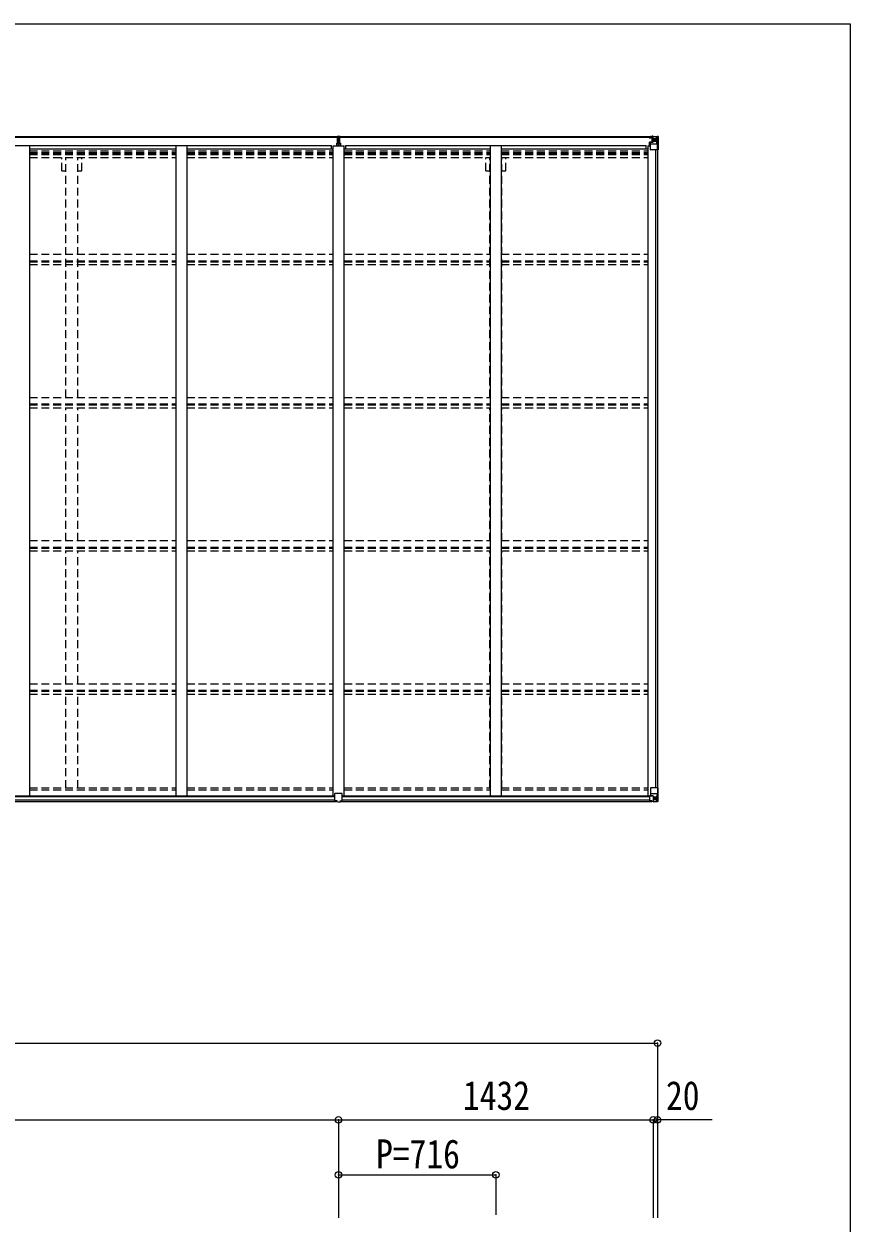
# Model space of a CAD drawing. Units: millimetres at full size, sheet at 1:30. Extents: x -8432 to 8432, y -5820 to 5820.
# Drawn here: x 4248 to 8008, y 363 to 5820 of the extents above; entities that cross this region are included whole.
import ezdxf
from ezdxf.enums import TextEntityAlignment as Align

# ---------------------------------------------------------------- set-up
doc = ezdxf.new("R2010")
doc.units = ezdxf.units.MM
doc.header["$LTSCALE"] = 30
doc.header["$PDMODE"] = 32
doc.header["$PDSIZE"] = 30
doc.linetypes.add('DASHED1', pattern=[1.8, 1.2, -0.6])
for name, color, linetype, lineweight in [('0-3_ELV2', 4, 'Continuous', 9), ('0-4_TABLE1', 6, 'Continuous', 9), ('0-6_OTH_LINE', 6, 'Continuous', 9), ('F-0_240', 7, 'Continuous', 9)]:
    doc.layers.add(name, color=color, linetype=linetype, lineweight=lineweight)
doc.styles.add('ＭＳ ゴシック', font='')
doc.styles.get('ＭＳ ゴシック').set_extended_font_data('MS Gothic')

msp = doc.modelspace()

# ---------------------------------------------------------------- linework, layer by layer
at = {"layer": '0-3_ELV2'}
for p, q in [((-46.32, 5307.36), (5673.69, 5307.36)), ((-46.32, 5305.21), (5673.69, 5305.21)), ((5686.69, 5307.36), (7110.69, 5307.36)), ((5686.69, 5305.21), (7110.69, 5305.21)), ((-15.32, 5267.08), (5647.69, 5267.08)), ((4273.19, 5267.06), (4273.19, 2307.14)), ((4273.19, 5251.56), (4939.19, 5251.56)), ((4939.19, 5267.06), (4939.19, 2307.14)), ((4989.19, 5267.06), (4989.19, 2307.14)), ((4989.19, 5251.56), (5655.19, 5251.56)), ((5647.69, 5251.56), (5647.69, 5267.08)), ((5655.19, 5265.24), (5705.19, 5265.24)), ((5655.19, 2307.14), (5655.19, 5265.24)), ((5705.19, 2307.14), (5705.19, 5265.24)), ((5705.19, 5251.56), (6371.19, 5251.56)), ((5712.69, 5267.08), (7079.68, 5267.08)), ((5712.69, 5251.56), (5712.69, 5267.08)), ((6371.19, 2307.14), (6371.19, 5267.08)), ((6421.19, 2307.14), (6421.19, 5267.08)), ((6421.19, 5251.56), (7087.18, 5251.56)), ((7079.68, 5251.56), (7079.68, 5267.08)), ((7087.18, 5265.24), (7100.19, 5265.24)), ((7087.18, 5265.24), (7087.18, 2307.14)), ((7122.48, 5246.59), (7122.48, 2343.16)), ((7132.18, 5246.59), (7132.18, 2343.16)), ((-43.08, 2307.14), (5663.69, 2307.14)), ((-31.32, 2304.87), (5663.69, 2304.87)), ((5696.69, 2307.14), (7107.45, 2307.14)), ((5696.69, 2304.87), (7095.69, 2304.87)), ((-41.32, 2281.36), (5673.69, 2281.36)), ((-31.32, 2289.26), (5663.69, 2289.26)), ((5686.69, 2281.36), (7105.69, 2281.36)), ((5696.69, 2289.26), (7095.69, 2289.26))]:
    msp.add_line(p, q, dxfattribs=at)
at = {"layer": '0-3_ELV2', "linetype": 'DASHED1'}
for p, q in [((4273.19, 5243.17), (4939.19, 5243.17)), ((4989.19, 5243.17), (5655.19, 5243.17)), ((5705.19, 5243.17), (6371.19, 5243.17)), ((6421.19, 5243.17), (7087.18, 5243.17)), ((4273.19, 5234.97), (4939.19, 5234.97)), ((4273.19, 5231.04), (4939.19, 5231.04)), ((4273.19, 5225.96), (4939.19, 5225.96)), ((4273.19, 5212.95), (4939.19, 5212.95)), ((4420.99, 5151.36), (4420.99, 5212.95)), ((4438.69, 4120.7), (4438.69, 5212.95)), ((4493.69, 4120.7), (4493.69, 5212.95)), ((4511.39, 5151.36), (4511.39, 5212.95)), ((4989.19, 5234.97), (5655.19, 5234.97)), ((4989.19, 5231.04), (5655.19, 5231.04)), ((4989.19, 5225.96), (5655.19, 5225.96)), ((4989.19, 5212.95), (5655.19, 5212.95)), ((5705.19, 5234.97), (6371.19, 5234.97)), ((5705.19, 5231.04), (6371.19, 5231.04)), ((5705.19, 5225.96), (6371.19, 5225.96)), ((5705.19, 5212.95), (6371.19, 5212.95)), ((6350.98, 5151.36), (6350.98, 5212.95)), ((6368.68, 4120.7), (6368.68, 5212.95)), ((6421.19, 5234.97), (7087.18, 5234.97)), ((6421.19, 5231.04), (7087.18, 5231.04)), ((6421.19, 5225.96), (7087.18, 5225.96)), ((6421.19, 5212.95), (7087.18, 5212.95)), ((6423.68, 4120.7), (6423.68, 5212.95)), ((6441.38, 5151.36), (6441.38, 5212.95)), ((4420.99, 5151.36), (4438.69, 5151.36)), ((4493.69, 5151.36), (4511.39, 5151.36)), ((6350.98, 5151.36), (6368.68, 5151.36)), ((6423.68, 5151.36), (6441.38, 5151.36)), ((4273.19, 4772.36), (4939.19, 4772.36)), ((4989.19, 4772.36), (5655.19, 4772.36)), ((5705.19, 4772.36), (6371.19, 4772.36)), ((6421.19, 4772.36), (7087.15, 4772.36)), ((4273.19, 4742.63), (4939.19, 4742.63)), ((4273.19, 4738.08), (4939.19, 4738.08)), ((4273.19, 4725.07), (4939.19, 4725.07)), ((4989.19, 4742.63), (5655.19, 4742.63)), ((4989.19, 4738.08), (5655.19, 4738.08)), ((4989.19, 4725.07), (5655.19, 4725.07)), ((5705.19, 4742.63), (6371.19, 4742.63)), ((5705.19, 4738.08), (6371.19, 4738.08)), ((5705.19, 4725.07), (6371.19, 4725.07)), ((6421.19, 4742.63), (7087.15, 4742.63)), ((6421.19, 4738.08), (7087.15, 4738.08)), ((6421.19, 4725.07), (7087.15, 4725.07)), ((4273.19, 4120.7), (4939.19, 4120.7)), ((4989.19, 4120.7), (5655.19, 4120.7)), ((5705.19, 4120.7), (6371.19, 4120.7)), ((6421.19, 4120.7), (7087.15, 4120.7)), ((4273.19, 4090.97), (4939.19, 4090.97)), ((4273.19, 4086.42), (4939.19, 4086.42)), ((4273.19, 4073.41), (4939.19, 4073.41)), ((4438.69, 3468.92), (4438.69, 4073.41)), ((4493.69, 3468.92), (4493.69, 4073.41)), ((4989.19, 4090.97), (5655.19, 4090.97)), ((4989.19, 4086.42), (5655.19, 4086.42)), ((4989.19, 4073.41), (5655.19, 4073.41)), ((5705.19, 4090.97), (6371.19, 4090.97)), ((5705.19, 4086.42), (6371.19, 4086.42)), ((5705.19, 4073.41), (6371.19, 4073.41)), ((6368.68, 3468.92), (6368.68, 4073.41)), ((6421.19, 4090.97), (7087.15, 4090.97)), ((6421.19, 4086.42), (7087.15, 4086.42)), ((6421.19, 4073.41), (7087.15, 4073.41)), ((6423.68, 3468.92), (6423.68, 4073.41)), ((4273.19, 3469.04), (4939.19, 3469.04)), ((4273.19, 3439.31), (4939.19, 3439.31)), ((4989.19, 3469.04), (5655.19, 3469.04)), ((4989.19, 3439.31), (5655.19, 3439.31)), ((5705.19, 3469.04), (6371.19, 3469.04)), ((5705.19, 3439.31), (6371.19, 3439.31)), ((6421.19, 3469.04), (7087.15, 3469.04)), ((6421.19, 3439.31), (7087.15, 3439.31)), ((4273.19, 3434.76), (4939.19, 3434.76)), ((4273.19, 3421.75), (4939.19, 3421.75)), ((4438.69, 2817.26), (4438.69, 3420.55)), ((4493.69, 2817.26), (4493.69, 3420.55)), ((4989.19, 3434.76), (5655.19, 3434.76)), ((4989.19, 3421.75), (5655.19, 3421.75)), ((5705.19, 3434.76), (6371.19, 3434.76)), ((5705.19, 3421.75), (6371.19, 3421.75)), ((6368.68, 2817.26), (6368.68, 3420.55)), ((6421.19, 3434.76), (7087.15, 3434.76)), ((6421.19, 3421.75), (7087.15, 3421.75)), ((6423.68, 2817.26), (6423.68, 3420.55)), ((4273.19, 2817.38), (4939.19, 2817.38)), ((4273.19, 2787.65), (4939.19, 2787.65)), ((4273.19, 2783.1), (4939.19, 2783.1)), ((4989.19, 2817.38), (5655.19, 2817.38)), ((4989.19, 2787.65), (5655.19, 2787.65)), ((4989.19, 2783.1), (5655.19, 2783.1)), ((5705.19, 2817.38), (6371.19, 2817.38)), ((5705.19, 2787.65), (6371.19, 2787.65)), ((5705.19, 2783.1), (6371.19, 2783.1)), ((6421.19, 2817.38), (7087.15, 2817.38)), ((6421.19, 2787.65), (7087.15, 2787.65)), ((6421.19, 2783.1), (7087.15, 2783.1)), ((4273.19, 2770.09), (4939.19, 2770.09)), ((4438.69, 2343.31), (4438.69, 2768.89)), ((4493.69, 2343.31), (4493.69, 2768.89)), ((4989.19, 2770.09), (5655.19, 2770.09)), ((5705.19, 2770.09), (6371.19, 2770.09)), ((6368.68, 2343.31), (6368.68, 2768.89)), ((6421.19, 2770.09), (7087.15, 2770.09)), ((6423.68, 2343.31), (6423.68, 2768.89)), ((4273.19, 2343.31), (4939.19, 2343.31)), ((4273.19, 2334.96), (4939.19, 2334.96)), ((4989.19, 2343.31), (5655.19, 2343.31)), ((4989.19, 2334.96), (5655.19, 2334.96)), ((5705.19, 2343.31), (6371.19, 2343.31)), ((5705.19, 2334.96), (6371.19, 2334.96)), ((6421.19, 2343.31), (7087.18, 2343.31)), ((6421.19, 2334.96), (7087.18, 2334.96))]:
    msp.add_line(p, q, dxfattribs=at)
at = {"layer": '0-4_TABLE1'}
for p, q in [((5673.69, 5309.06), (5680.19, 5309.46)), ((5673.69, 5304.56), (5673.69, 5309.06)), ((5678.69, 5306.37), (5673.69, 5306.06)), ((5674.69, 5303.56), (5678.69, 5303.56)), ((5674.69, 5278.03), (5674.69, 5303.56)), ((5674.69, 5301.73), (5678.69, 5301.66)), ((5674.69, 5298.13), (5678.69, 5298.07)), ((5680.19, 5306.46), (5678.69, 5306.36)), ((5678.69, 5306.36), (5678.69, 5265.24)), ((5680.19, 5309.46), (5686.69, 5309.06)), ((5680.19, 5309.46), (5680.19, 5306.46)), ((5686.69, 5306.06), (5680.19, 5306.46)), ((5681.69, 5303.56), (5685.69, 5303.56)), ((5681.69, 5303.56), (5681.69, 5265.24)), ((5681.69, 5301.66), (5685.69, 5301.66)), ((5681.69, 5298.07), (5685.69, 5298.07)), ((5685.69, 5278.03), (5685.69, 5303.56)), ((5686.69, 5304.56), (5686.69, 5309.06)), ((7094.19, 5302.61), (7094.19, 5305.21)), ((7100.19, 5304.29), (7094.19, 5304.29)), ((7095.19, 5305.21), (7095.19, 5304.29)), ((7095.19, 5302.56), (7110.19, 5302.43)), ((7100.39, 5307.79), (7098.69, 5307.36)), ((7110.19, 5302.59), (7100.19, 5302.68)), ((7100.39, 5307.79), (7100.69, 5307.79)), ((7100.69, 5307.79), (7100.69, 5307.36)), ((7102.19, 5303.52), (7102.19, 5305.21)), ((7102.19, 5304.55), (7110.19, 5304.55)), ((7102.19, 5304.52), (7110.19, 5304.52)), ((7102.19, 5303.52), (7110.69, 5303.52)), ((7105.69, 5307.36), (7105.69, 5309.99)), ((7105.69, 5309.99), (7133.25, 5308.3)), ((7112.19, 5308.71), (7105.69, 5309.1)), ((7105.69, 5308.18), (7110.69, 5308.09)), ((7106.69, 5282.49), (7106.69, 5302.46)), ((7110.58, 5302.22), (7106.69, 5302.22)), ((7106.69, 5298.59), (7110.69, 5298.59)), ((7110.19, 5304.55), (7110.19, 5302.59)), ((7110.19, 5302.43), (7110.19, 5302.59)), ((7110.69, 5303.88), (7112.19, 5303.88)), ((7110.69, 5300.35), (7124.19, 5300.35)), ((7112.19, 5283.49), (7112.19, 5309.59)), ((7112.19, 5309.48), (7124.19, 5308.69)), ((7118.71, 5293.15), (7118.71, 5292.19)), ((7126.52, 5300.29), (7124.19, 5300.35)), ((7124.28, 5308.69), (7132.2, 5308.21)), ((7126.52, 5286.82), (7126.52, 5300.29)), ((7127.37, 5303.8), (7130.11, 5307.47)), ((7131.34, 5307.24), (7131.34, 5307.17)), ((7131.34, 5246.59), (7131.34, 5307.17)), ((7133.25, 5308.26), (7133.25, 5308.3)), ((7134.19, 5307.3), (7134.19, 5246.59)), ((5671.69, 5278), (5678.69, 5278.06)), ((5671.69, 5265.24), (5671.69, 5278)), ((5678.69, 5277.56), (5671.69, 5277.5)), ((5671.69, 5276.62), (5678.69, 5276.56)), ((5678.69, 5276.06), (5671.69, 5276.12)), ((5674.69, 5289.9), (5678.69, 5289.86)), ((5678.69, 5292.85), (5681.69, 5292.85)), ((5678.69, 5285.78), (5681.69, 5285.78)), ((5678.69, 5276.13), (5681.69, 5276.13)), ((5678.69, 5269.06), (5681.69, 5269.06)), ((5681.69, 5289.86), (5685.69, 5289.86)), ((5681.69, 5278.06), (5688.69, 5278)), ((5688.69, 5277.5), (5681.69, 5277.56)), ((5681.69, 5276.56), (5688.69, 5276.62)), ((5688.69, 5276.12), (5681.69, 5276.06)), ((5688.69, 5278), (5688.69, 5265.24)), ((7100.73, 5281.5), (7095.69, 5281.46)), ((7095.69, 5265.24), (7095.69, 5281.46)), ((7095.69, 5279.74), (7100.19, 5279.72)), ((7095.69, 5269.59), (7100.19, 5269.59)), ((7096.69, 5281.47), (7096.69, 5279.73)), ((7100.19, 5247.59), (7100.19, 5280.69)), ((7124.19, 5273.26), (7100.19, 5273.26)), ((7111.36, 5283.23), (7101.01, 5281.58)), ((7101.01, 5280.95), (7111.36, 5282.6)), ((7101.01, 5281.58), (7101.01, 5280.95)), ((7134.19, 5246.59), (7101.19, 5246.59)), ((7106.69, 5290.39), (7110.69, 5290.39)), ((7110.69, 5286.79), (7124.19, 5286.79)), ((7111.36, 5282.6), (7111.36, 5283.23)), ((7124.19, 5286.79), (7126.52, 5286.82)), ((7124.19, 5286.79), (7124.19, 5286.79)), ((7130.8, 5273.47), (7124.19, 5273.26)), ((7130.8, 5273.47), (7126.65, 5285.56)), ((5663.69, 2285.23), (5663.69, 2317.55)), ((5695.69, 2318.55), (5664.69, 2318.55)), ((5696.69, 2285.23), (5696.69, 2317.55)), ((7095.69, 2306), (7095.69, 2285.85)), ((7105.69, 2306.94), (7096.69, 2306.91)), ((7100.19, 2342.16), (7100.19, 2309.06)), ((7124.19, 2316.49), (7100.19, 2316.49)), ((7101.01, 2308.8), (7111.36, 2307.15)), ((7101.01, 2308.17), (7101.01, 2308.8)), ((7108.66, 2306.94), (7101.01, 2308.17)), ((7134.19, 2343.16), (7101.19, 2343.16)), ((7112.19, 2306.94), (7105.69, 2306.94)), ((7111.36, 2307.15), (7111.36, 2306.94)), ((7112.19, 2306.94), (7112.19, 2280.16)), ((7112.19, 2302.96), (7124.19, 2302.96)), ((7119.67, 2296.6), (7119.67, 2297.56)), ((7130.8, 2316.27), (7124.19, 2316.49)), ((7124.19, 2302.96), (7124.19, 2302.96)), ((7124.19, 2302.96), (7126.52, 2302.93)), ((7126.52, 2302.93), (7126.52, 2289.45)), ((7130.8, 2316.27), (7126.65, 2304.19)), ((7131.34, 2343.16), (7131.34, 2282.57)), ((7134.19, 2282.45), (7134.19, 2343.16)), ((5663.69, 2285.23), (5663.69, 2285.19)), ((5673.69, 2284.46), (5664.69, 2284.51)), ((5686.69, 2284.46), (5695.69, 2284.51)), ((5696.69, 2285.23), (5696.68, 2285.19)), ((7096.69, 2285.13), (7105.69, 2285.08)), ((7105.69, 2279.76), (7105.69, 2285.7)), ((7124.19, 2289.4), (7112.19, 2289.4)), ((7112.19, 2280.27), (7124.19, 2281.05)), ((7126.52, 2289.45), (7124.19, 2289.39)), ((7124.28, 2281.06), (7132.2, 2281.53)), ((7127.37, 2285.95), (7130.11, 2282.28)), ((7131.34, 2282.5), (7131.34, 2282.57)), ((7133.25, 2281.49), (7133.25, 2281.44))]:
    msp.add_line(p, q, dxfattribs=at)
for points in [[(7100.19, 5304.29), (7100.19, 5302.67), (7094.19, 5302.72)], [(7105.69, 5308.59), (7110.69, 5308.59), (7110.69, 5283.13)], [(7117.75, 5295.07), (7116.79, 5295.07), (7116.79, 5294.11), (7117.75, 5294.11)], [(7119.67, 5296.03), (7119.67, 5296.99), (7118.71, 5296.99), (7118.71, 5296.03)], [(7118.71, 5292.19), (7119.67, 5292.19), (7119.67, 5293.15)], [(7120.63, 5294.11), (7121.59, 5294.11), (7121.59, 5295.07), (7120.63, 5295.07)], [(7117.75, 2295.64), (7116.79, 2295.64), (7116.79, 2294.68), (7117.75, 2294.68)], [(7119.67, 2297.56), (7118.71, 2297.56), (7118.71, 2296.6)], [(7118.71, 2293.72), (7118.71, 2292.76), (7119.67, 2292.76), (7119.67, 2293.72)], [(7120.63, 2294.68), (7121.59, 2294.68), (7121.59, 2295.64), (7120.63, 2295.64)], [(5680.19, 2279.03), (5673.69, 2279.43), (5673.69, 2284.46)], [(5680.19, 2279.03), (5686.69, 2279.43), (5686.69, 2284.46)], [(7095.69, 2285.85), (7095.7, 2285.74), (7105.69, 2285.7)], [(7133.25, 2281.44), (7124.19, 2280.89), (7105.69, 2279.76)]]:
    msp.add_lwpolyline(points, dxfattribs=at)
for centre in [(7119.19, 5294.59), (7119.19, 2295.16)]:
    msp.add_circle(centre, 5.3, dxfattribs=at)
for centre, radius, start, end in [((5674.69, 5304.56), 1, 180, 270), ((5685.69, 5304.56), 1, 270, 0), ((7095.05, 5310.25), 7.69, 263.56574, 271.03001), ((7110.18, 5302.09), 0.5, 359.95536, 89.47105), ((7110.19, 5305.05), 0.5, 270.00309, 0.00198), ((7110.19, 5305.02), 0.5, 269.99891, 359.99891), ((7110.17, 5301.92), 0.513, 358.95293, 88.11972), ((7117.75, 5296.03), 0.96, 270, 0), ((7117.75, 5293.15), 0.96, 0, 90), ((7120.63, 5296.03), 0.96, 180, 270), ((7120.63, 5293.15), 0.96, 90, 180), ((7130.06, 5307.3), 1.28, 357.54105, 48.82169), ((7132.03, 5320.91), 12.7, 264.89689, 270.75534), ((7133.19, 5307.3), 0.999, 0.04917, 86.5576), ((7133.19, 5307.3), 1, 359.99921, 86.49983), ((7133.19, 5307.26), 0.999, 0.04917, 86.5576), ((7101.12, 5280.65), 0.937, 96.73234, 177.67791), ((7101.12, 5280.02), 0.937, 96.73234, 177.67791), ((7101.19, 5247.59), 1, 180, 270), ((7111.25, 5284.16), 0.937, 276.73234, 357.67791), ((7111.25, 5283.53), 0.937, 276.73234, 357.67791), ((5664.69, 2317.55), 1, 90, 180), ((5695.69, 2317.55), 1, 0, 90), ((7101.12, 2309.73), 0.937, 182.32209, 263.26766), ((7101.12, 2309.1), 0.937, 182.32209, 263.26766), ((7101.19, 2342.16), 1, 90, 180), ((7111.25, 2306.21), 0.937, 50.93398, 83.26766), ((7117.75, 2296.6), 0.96, 270, 0), ((7117.75, 2293.72), 0.96, 0, 90), ((7120.63, 2296.6), 0.96, 180, 270), ((7120.63, 2293.72), 0.96, 90, 180), ((7130.06, 2282.45), 1.28, 311.17831, 2.45895), ((7132.03, 2268.84), 12.7, 89.24466, 95.10311), ((7133.19, 2282.49), 0.999, 273.4424, 359.95083), ((7133.19, 2282.45), 0.999, 273.4424, 359.95083), ((7133.19, 2282.44), 1, 273.50017, 0.00079)]:
    msp.add_arc(centre, radius, start, end, dxfattribs=at)
for centre, major_axis, ratio, start_param, end_param in [((5678.71, 5306.37), (0.18, -2.99), 0.008711, 3.1415927, 4.7113235), ((5506.82, 5295.85), (171.87, 10.52), 0.017422, 6.2821194, 6.2831848), ((7205.93, 5300.35), (-81.75, 0), 0.061163, 6.2824128, 6.2831853), ((7129.39, 5300.21), (-0.03, 5), 0.573921, 0.7672717, 1.551125), ((7131.06, 5305.28), (0.02, 3), 0.466854, 0.125683, 0.7596956), ((7131.25, 5308.38), (-2, 0.12), 0.060933, 2.0712557, 3.1453404), ((6932.25, 5320.61), (-201, 12.36), 0.060933, 3.1453404, 3.145839), ((7127.92, 5286.84), (0, 3), 0.468246, 1.5772882, 2.0127935), ((7130.07, 5275.82), (-0.85, 2.32), 0.403757, 3.0087805, 3.9744392), ((7096.69, 2306), (-1, -0.021), 0.906239, 4.6936843, 6.2644806), ((7127.92, 2302.9), (0, -3), 0.468246, 4.2703918, 4.7058971), ((7130.07, 2313.93), (-0.85, -2.32), 0.403757, 2.3087461, 3.2744049), ((5664.69, 2285.22), (1, -0.012), 0.707053, 3.2044821, 4.7211143), ((5695.69, 2285.22), (-1, -0.012), 0.707053, 3.2044821, 4.7211143), ((7096.69, 2285.84), (-1, 0.012), 0.707053, 0.1587743, 1.5795216), ((7205.93, 2289.4), (-81.75, 0), 0.061163, 0, 0.0007725), ((7129.39, 2289.53), (-0.03, -5), 0.573921, 4.7320603, 5.5159136), ((7131.06, 2284.46), (0.02, -3), 0.466854, 5.5234897, 6.1575023), ((7131.25, 2281.37), (-2, -0.12), 0.060933, 3.1378449, 4.2119296), ((6932.25, 2269.13), (-201, -12.36), 0.060933, 3.1373463, 3.1378449)]:
    msp.add_ellipse(centre, major_axis=major_axis, ratio=ratio, start_param=start_param, end_param=end_param, dxfattribs=at)
at = {"layer": '0-6_OTH_LINE'}
for p, q in [((-67.81, 1182.4), (7132.18, 1182.4)), ((7132.18, 1182.4), (7132.18, 389.75)), ((-47.82, 832.4), (5680.19, 832.4)), ((5680.19, 832.4), (5680.19, 386.99)), ((5680.19, 832.4), (7112.19, 832.4)), ((7112.19, 832.4), (7112.19, 386.99)), ((7112.19, 832.4), (7132.18, 832.4)), ((7132.18, 832.4), (7132.18, 386.99)), ((5680.19, 582.4), (5680.19, 399.95)), ((5680.19, 582.4), (6396.19, 582.4)), ((6396.19, 582.4), (6396.19, 399.95))]:
    msp.add_line(p, q, dxfattribs=at)
at = {"layer": '0-6_OTH_LINE', "lineweight": 18}
msp.add_line((7381.02, 832.4), (7132.18, 832.4), dxfattribs=at)
at = {"layer": '0-6_OTH_LINE'}
for p in [(7132.18, 1182.4), (5680.19, 832.4), (7112.19, 832.4), (7132.18, 832.4), (5680.19, 582.4), (6396.19, 582.4)]:
    msp.add_point(p, dxfattribs=at)
at = {"layer": 'F-0_240', "color": 5}
for p, q in [((-8432.06, 5820), (8007.94, 5820)), ((8007.94, 5820), (8007.94, -5820))]:
    msp.add_line(p, q, dxfattribs=at)

# ---------------------------------------------------------------- texts
at = {"layer": '0-6_OTH_LINE', "color": 7, "style": 'ＭＳ ゴシック', "width": 0.85}
for s, p in [('1432', (6246.19, 838.4)), ('20', (7170.27, 838.04)), ('P=716', (5850.69, 572.4))]:
    msp.add_text(s, height=132, dxfattribs=at).set_placement(p, align=Align.BOTTOM_LEFT)

doc.saveas('drawing.dxf')
